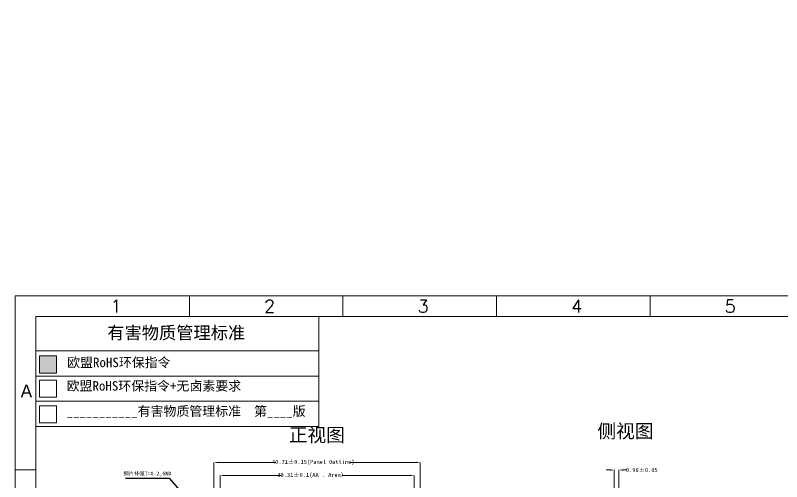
# Model space of a CAD drawing. Header units: millimetres. Extents: x -19 to 3409, y 490 to 920.
# Drawn here: x 2394.6 to 2545.8, y 827.8 to 920 of the extents above; entities that cross this region are included whole.
import ezdxf

# ---------------------------------------------------------------- set-up
doc = ezdxf.new("R2010")
doc.units = ezdxf.units.MM
doc.layers.get('0').update_dxf_attribs({"lineweight": 5})
doc.layers.get('Defpoints').update_dxf_attribs({"lineweight": 5})
doc.layers.add('DIM', color=3, linetype='Continuous', lineweight=5)
doc.layers.add('图框', color=7, linetype='Continuous', lineweight=5)
doc.styles.get("Standard").update_dxf_attribs({"font": 'txt', "bigfont": 'gbcbig.shx'})
doc.styles.add('宋体', font='')
doc.styles.add('汉字', font='')
doc.styles.get('宋体').set_extended_font_data('SimSun')
doc.styles.get('汉字').set_extended_font_data('SimSun')
doc.dimstyles.new('DIM', dxfattribs={"dimtxt": 0.8, "dimasz": 0.8, "dimexe": 0, "dimexo": 0.5, "dimgap": 0.11, "dimtad": 0, "dimzin": 1, "dimdsep": 46, "dimtxsty": '汉字', "dimcen": 0, "dimclrd": 256, "dimclre": 256, "dimclrt": 256, "dimadec": 0, "dimazin": 0, "dimtm": 1e-09, "dimtfac": 1, "dimtofl": 0, "dimtmove": 0, "dimatfit": 3, "dimfxl": 0, "dimlwd": 5, "dimlwe": 5, "dimarcsym": 0})
doc.dimstyles.new('RG', dxfattribs={"dimtxt": 2, "dimasz": 1, "dimexe": 0.5, "dimexo": 0.3, "dimgap": 0.3, "dimtad": 0, "dimzin": 1, "dimdsep": 46, "dimtxsty": '宋体', "dimcen": 2.5, "dimclrd": 256, "dimclre": 256, "dimclrt": 256, "dimadec": 0, "dimazin": 2, "dimtfac": 1, "dimtmove": 0, "dimatfit": 3, "dimfxl": 0, "dimarcsym": 0})

# ---------------------------------------------------------------- blocks, each defined once
blk = doc.blocks.new('*D77')
at = {"layer": 'Defpoints', "color": 0, "lineweight": 5, "transparency": 16777216}
for p in [(2434.97, 829.08), (2434.97, 767.83), (2473.27, 767.83)]:
    blk.add_point(p, dxfattribs=at)
at = {"layer": 'DIM', "lineweight": 5, "transparency": 16777216}
for p, q in [((2434.97, 768.33), (2434.97, 829.08)), ((2435.77, 829.08), (2447.06, 829.08)), ((2472.47, 829.08), (2459.15, 829.08)), ((2473.27, 768.33), (2473.27, 829.08))]:
    blk.add_line(p, q, dxfattribs=at)
for points in [[(2435.77, 829.21), (2435.77, 828.94), (2434.97, 829.08)], [(2472.47, 829.21), (2472.47, 828.94), (2473.27, 829.08)]]:
    blk.add_solid(points, dxfattribs=at)
at = {"layer": 'DIM', "lineweight": 5, "transparency": 16777216, "insert": (2453.11, 829.08), "char_height": 0.8, "attachment_point": 5, "style": '汉字'}
blk.add_mtext('38.31±0.1(AA . Area）', dxfattribs=at)
blk = doc.blocks.new('*D78')
at = {"layer": 'Defpoints', "color": 0, "lineweight": 5, "transparency": 16777216}
for p in [(2433.77, 831.65), (2433.77, 767.83), (2474.47, 767.83)]:
    blk.add_point(p, dxfattribs=at)
at = {"layer": 'DIM', "lineweight": 5, "transparency": 16777216}
for p, q in [((2433.77, 768.33), (2433.77, 831.65)), ((2434.57, 831.65), (2445.96, 831.65)), ((2473.67, 831.65), (2460.76, 831.65)), ((2474.47, 768.33), (2474.47, 831.65))]:
    blk.add_line(p, q, dxfattribs=at)
for points in [[(2434.57, 831.78), (2434.57, 831.52), (2433.77, 831.65)], [(2473.67, 831.78), (2473.67, 831.52), (2474.47, 831.65)]]:
    blk.add_solid(points, dxfattribs=at)
at = {"layer": 'DIM', "lineweight": 5, "transparency": 16777216, "insert": (2453.36, 831.65), "char_height": 0.8, "attachment_point": 5, "style": '汉字'}
blk.add_mtext('40.71±0.15(Panel Outline)', dxfattribs=at)
blk = doc.blocks.new('*D89')
at = {"layer": 'Defpoints', "color": 0, "lineweight": 5, "transparency": 16777216}
for p in [(2513.7, 830.15), (2512.74, 824.34), (2513.7, 824.74)]:
    blk.add_point(p, dxfattribs=at)
at = {"layer": 'DIM', "lineweight": 5, "transparency": 16777216}
for p, q in [((2511.94, 830.15), (2511.14, 830.15)), ((2512.74, 824.84), (2512.74, 830.15)), ((2513.7, 825.24), (2513.7, 830.15)), ((2514.5, 830.15), (2515.3, 830.15))]:
    blk.add_line(p, q, dxfattribs=at)
for points in [[(2511.94, 830.28), (2511.94, 830.01), (2512.74, 830.15)], [(2514.5, 830.28), (2514.5, 830.01), (2513.7, 830.15)]]:
    blk.add_solid(points, dxfattribs=at)
at = {"layer": 'DIM', "lineweight": 5, "transparency": 16777216, "insert": (2518.21, 830.15), "char_height": 0.8, "attachment_point": 5, "style": '汉字'}
blk.add_mtext('0.96%%P0.05', dxfattribs=at)

msp = doc.modelspace()

# ---------------------------------------------------------------- hatches: boundary and pattern name
at = {"lineweight": 5}
h = msp.add_hatch(dxfattribs=at)
h.set_pattern_fill('ANGLE', color=256)
h.set_pattern_definition([(0, (-18.568, 1075.824), (0, 6.985), [5.08, -1.905]), (90, (-18.568, 1075.824), (-6.985, 4e-16), [5.08, -1.905])])
h.paths.add_polyline_path([(2507.6546, 919.9529), (2505.1546, 919.9529), (2505.1546, 917.4529, 0.41421356), (2505.6546, 916.9529), (2507.1379, 916.9529, 0.41225247), (2507.6379, 917.4496)])
at = {"layer": '图框', "lineweight": 5}
msp.add_hatch(color=3, dxfattribs=at).paths.add_polyline_path([(2399.3147, 852.6679), (2399.3147, 849.3053), (2402.6773, 849.3053), (2402.6773, 852.6679)])

# ---------------------------------------------------------------- linework, layer by layer
at = {"layer": '图框', "color": 7, "linetype": 'ByBlock', "lineweight": 5, "ltscale": 0.55}
for p, q in [((2394.5589, 644.2302), (2394.5589, 864.5204)), ((2394.5589, 864.5204), (2705.751, 864.5204)), ((2428.9117, 860.4784), (2428.9117, 864.5204)), ((2459.2225, 860.4784), (2459.2225, 864.5204)), ((2489.5333, 860.4784), (2489.5333, 864.5204)), ((2519.8441, 860.4784), (2519.8441, 864.5204)), ((2398.6009, 648.2723), (2398.6009, 860.4784)), ((2398.6009, 860.4784), (2701.7089, 860.4784)), ((2394.5589, 830.1631), (2398.6009, 830.1631))]:
    msp.add_line(p, q, dxfattribs=at)
at = {"layer": '图框', "color": 1, "lineweight": 5}
for points in [[(2398.6009, 860.4784), (2454.444, 860.4784), (2454.444, 838.7405), (2398.6009, 838.7405)], [(2399.3147, 849.3053), (2402.6773, 849.3053), (2402.6773, 852.6679), (2399.3147, 852.6679)], [(2399.3147, 844.5583), (2402.6773, 844.5583), (2402.6773, 847.9209), (2399.3147, 847.9209)], [(2399.3147, 839.46), (2402.6773, 839.46), (2402.6773, 842.8226), (2399.3147, 842.8226)]]:
    msp.add_lwpolyline(points, close=True, dxfattribs=at)
at = {"layer": '图框', "color": 1, "linetype": 'Continuous', "lineweight": 5}
for points in [[(2398.6009, 853.6853), (2454.444, 853.6853)], [(2398.6009, 848.7037), (2454.444, 848.7037)], [(2398.6009, 843.7221), (2454.444, 843.7221)]]:
    msp.add_lwpolyline(points, dxfattribs=at)

# ---------------------------------------------------------------- texts
at = {"layer": 'DIM', "lineweight": 5, "insert": (2415.8804, 829.8319), "char_height": 0.75, "width": 23.664937, "attachment_point": 1, "style": '宋体'}
msp.add_mtext('钢片补强T=0.2,GND', dxfattribs=at)
at = {"layer": '图框', "color": 7, "linetype": 'ByBlock', "lineweight": 5, "ltscale": 0.55, "width": 4.300321}
for s, insert, char_height, attachment_point in [('1', (2413.3405, 863.7592), 2.5263, 1), ('2', (2443.6513, 863.7592), 2.5263, 1), ('3', (2473.9621, 863.7592), 2.5263, 1), ('4', (2504.2729, 863.7592), 2.5263, 1), ('5', (2534.5837, 863.7592), 2.5263, 1), ('{\\f\uffd0ￂﾼﾚￃ\ufff7\ufff3w|b0|i0|c136|p54;A}', (2395.6249, 844.48), 2.526272, 7)]:
    msp.add_mtext(s, dxfattribs=dict(at, insert=insert, char_height=char_height, attachment_point=attachment_point))
at = {"layer": '图框', "color": 1, "lineweight": 5, "attachment_point": 1}
for s, insert, char_height, width in [('{\\fSimSun|b1|i0|c134|p2;有害物质管理标准}', (2412.7015, 858.5054), 2.496, 30.095483), ('{\\fSimSun|b0|i0|c134|p2;欧盟RoHS环保指令}', (2404.7839, 852.3316), 1.872, 21.497163), ('{\\fSimSun|b0|i0|c134|p2;欧盟RoHS环保指令+无卤素要求}', (2404.6796, 847.6992), 1.872, 37.031762), ('{\\fSimSun|b0|i0|c134|p2;___________有害物质管理标准  第____版}', (2404.6796, 842.7176), 1.872, 49.566442), ('{\\fSimSun|b0|i0|c134|p2;侧视图}', (2509.4556, 839.1726), 2.700215, 25.137581), ('{\\fSimSun|b0|i0|c134|p2;正视图}', (2448.5482, 838.4312), 2.700215, 25.137581)]:
    msp.add_mtext(s, dxfattribs=dict(at, insert=insert, char_height=char_height, width=width))

# ---------------------------------------------------------------- dimensions: what is measured, and where the dimension line sits
at = {"layer": 'DIM', "lineweight": 5}
for base, p1, p2, text, override, picture, middle in [((2433.7652, 831.6489), (2474.4704, 767.8292), (2433.7652, 767.8292), '<>(Panel Outline)', {"dimtol": 1, "dimtp": 0.15, "dimtm": 0.15}, '*D78', (2453.3619, 831.6489)), ((2434.9652, 829.0753), (2473.2704, 767.8292), (2434.9652, 767.8292), '<>(AA . Area）', {"dimtol": 1, "dimtp": 0.1, "dimtm": 0.1, "dimfxl": 0.8, "dimarcsym": 1}, '*D77', (2453.1052, 829.0753))]:
    dim = msp.add_linear_dim(base=base, p1=p1, p2=p2, angle=180, text=text, dimstyle='DIM', override=override, dxfattribs=at)
    dim.commit()
    dim.dimension.update_dxf_attribs({"geometry": picture, "text_midpoint": middle, "dimtype": 160})
dim = msp.add_linear_dim(base=(2513.7024, 830.1476), p1=(2512.7413, 824.3429), p2=(2513.7024, 824.7421), text='0.96%%P0.05', dimstyle='DIM', override={"dimdec": 3, "dimtol": 1, "dimtp": 0.1, "dimtm": 0.1, "dimfxl": 0.8, "dimarcsym": 1}, dxfattribs=at)
dim.commit()
dim.dimension.update_dxf_attribs({"geometry": '*D89', "text_midpoint": (2518.2102, 830.1476)})

# ---------------------------------------------------------------- leaders
msp.add_leader([(2428.2155, 824.7905), (2425.075, 828.4894), (2416.2901, 828.4894)], dimstyle='RG', override={"dimfxl": 0.2, "dimarcsym": 1}, dxfattribs=at)

doc.saveas('drawing.dxf')
